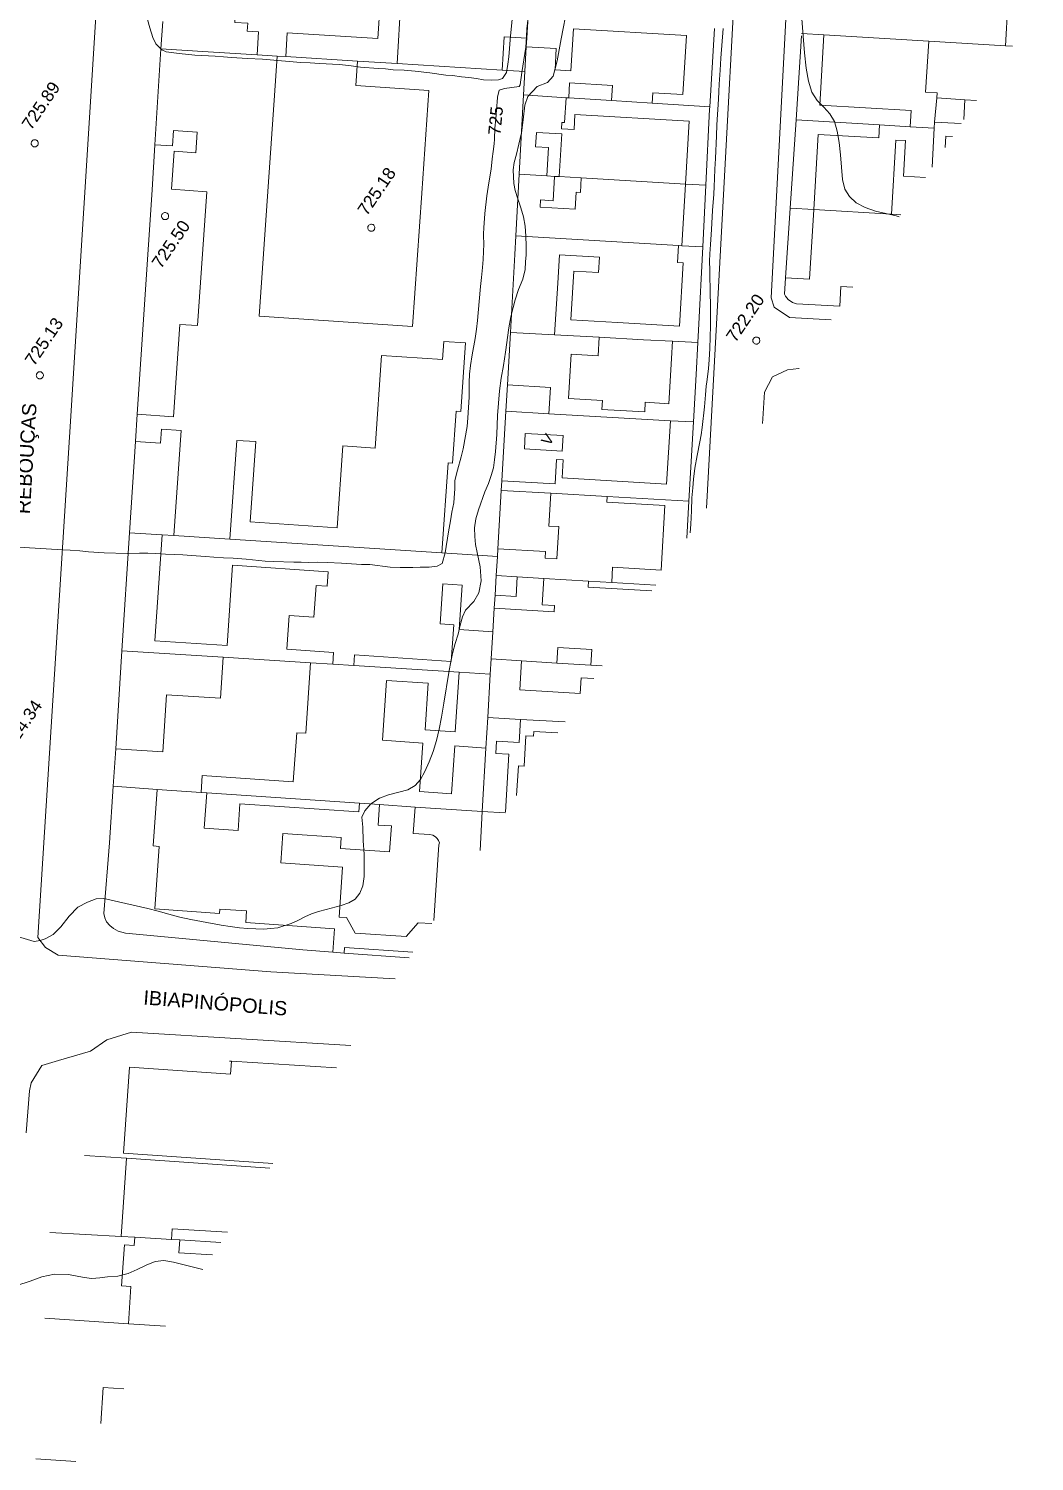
# Model space of a CAD drawing. Header units: metres. Extents: x 325024 to 7190115, y 7391967 to 10157759.
# Drawn here: x 326656.3 to 326798.2, y 7392261.8 to 7392463.9 of the extents above; entities that cross this region are included whole.
import ezdxf
from ezdxf.enums import TextEntityAlignment as Align

# ---------------------------------------------------------------- set-up
doc = ezdxf.new("R2010")
doc.units = ezdxf.units.M
doc.layers.get('0').update_dxf_attribs({"lineweight": 18})
for name, color, linetype, lineweight in [('100_SIST_VIARIO_MEIO_FIO', 1, 'Continuous', 18), ('160_P_SIMP_ASF_TOP', 7, 'Continuous', 18), ('206_MURO_E_MURO_ARRIMO', 7, 'Continuous', 18), ('214_PROJ_BEIRAL_EDIF', 10, 'Continuous', 18), ('600_CURVA_MESTRA', 14, 'Continuous', 18), ('602_CURVA_MESTRA_TOP', 24, 'Continuous', 18), ('604_CURVA_INTERM', 7, 'Continuous', 18), ('606_PTO_COTADO', 7, 'Continuous', 18), ('608_PTO_COTADO_INTERVIA', 1, 'Continuous', 18), ('624_SEGM_CURVA_MESTRA', 14, 'Continuous', 18)]:
    doc.layers.add(name, color=color, linetype=linetype, lineweight=lineweight)
doc.styles.add('Style-Arial', font='arial.ttf', dxfattribs={"height": 1.75})

# ---------------------------------------------------------------- blocks, each defined once
blk = doc.blocks.new('SP10')
at = {"color": 0, "linetype": 'Continuous'}
blk.add_lwpolyline([(-0.03, -0.51), (-0.14, -0.49), (-0.24, -0.46), (-0.31, -0.42), (-0.35, -0.39), (-0.42, -0.31), (-0.47, -0.24), (-0.51, -0.15), (-0.52, -0.09), (-0.52, 0.03), (-0.51, 0.11), (-0.48, 0.2), (-0.44, 0.27), (-0.4, 0.33), (-0.32, 0.39), (-0.23, 0.44), (-0.15, 0.48), (-0.1, 0.48), (-0.03, 0.48), (0.08, 0.48), (0.19, 0.44), (0.27, 0.4), (0.35, 0.32), (0.41, 0.23), (0.46, 0.11), (0.48, 0.03), (0.48, -0.03), (0.47, -0.08), (0.44, -0.21), (0.38, -0.3), (0.31, -0.38), (0.23, -0.44), (0.1, -0.49), (0.02, -0.51)], close=True, dxfattribs=at)
blk = doc.blocks.new('SP09')
at = {"color": 0, "linetype": 'Continuous'}
blk.add_lwpolyline([(-0.03, -0.51), (-0.14, -0.49), (-0.24, -0.46), (-0.31, -0.42), (-0.35, -0.39), (-0.42, -0.31), (-0.47, -0.24), (-0.51, -0.15), (-0.52, -0.09), (-0.52, 0.03), (-0.51, 0.11), (-0.48, 0.2), (-0.44, 0.27), (-0.4, 0.33), (-0.32, 0.39), (-0.23, 0.44), (-0.15, 0.48), (-0.1, 0.48), (-0.03, 0.48), (0.08, 0.48), (0.19, 0.44), (0.27, 0.4), (0.35, 0.32), (0.41, 0.23), (0.46, 0.11), (0.48, 0.03), (0.48, -0.03), (0.47, -0.08), (0.44, -0.21), (0.38, -0.3), (0.31, -0.38), (0.23, -0.44), (0.1, -0.49), (0.02, -0.51)], close=True, dxfattribs=at)

msp = doc.modelspace()

# ---------------------------------------------------------------- linework, layer by layer
at = {"layer": '100_SIST_VIARIO_MEIO_FIO', "flags": 128}
for points in [[(326752.851, 7392413.534), (326757.606, 7392501.453), (326770.52, 7392721.938), (326769.82, 7392725.148), (326768.096, 7392727.136), (326765.975, 7392728.166), (326756.147, 7392728.947), (326732.805, 7392730.316)], [(326759.864, 7392408.894), (326760.072, 7392412.678), (326761.22, 7392414.827), (326763.339, 7392415.807), (326764.914, 7392416.012), (326764.971, 7392416.008)], [(326751.918, 7392396.281), (326752.851, 7392413.534)], [(326759.827, 7392408.234), (326759.864, 7392408.894)], [(326701.742, 7392320.45), (326670.763, 7392322.358), (326667.311, 7392321.253), (326665.006, 7392319.652), (326660.465, 7392318.342), (326658.116, 7392317.665), (326656.601, 7392315.229), (326656.372, 7392314.06), (326655.899, 7392308.15)]]:
    msp.add_lwpolyline(points, dxfattribs=at)
at = {"layer": '100_SIST_VIARIO_MEIO_FIO'}
for points in [[(326766.8, 7392535.922), (326761.035, 7392425.975), (326761.474, 7392424.657), (326763.593, 7392423.19), (326769.511, 7392422.868)], [(326666.078, 7392470.953), (326662.024, 7392406.301), (326657.565, 7392335.728), (326658.639, 7392334.304), (326660.423, 7392333.222), (326690.441, 7392330.854), (326707.989, 7392329.891)]]:
    msp.add_lwpolyline(points, dxfattribs=at)
at = {"layer": '206_MURO_E_MURO_ARRIMO'}
for p, q in [((326674.934, 7392461.103), (326675.177, 7392464.932)), ((326753.013, 7392463.953), (326752.363, 7392452.923)), ((326765.287, 7392462.939), (326764.576, 7392451.059)), ((326752.343, 7392452.593), (326751.807, 7392441.846)), ((326752.363, 7392452.923), (326752.343, 7392452.593)), ((326764.576, 7392451.059), (326763.732, 7392438.606)), ((326673.671, 7392441.215), (326674.075, 7392447.575)), ((326751.807, 7392441.846), (326751.373, 7392433.151)), ((326671.577, 7392409.539), (326673.671, 7392441.215)), ((326763.732, 7392438.606), (326763.067, 7392428.782)), ((326751.373, 7392433.151), (326750.787, 7392421.387)), ((326750.787, 7392421.387), (326750.687, 7392419.642)), ((326750.687, 7392419.642), (326750.43, 7392415.137)), ((326750.43, 7392415.137), (326750.047, 7392408.447)), ((326750.047, 7392408.447), (326749.41, 7392397.287)), ((326670.501, 7392392.812), (326671.33, 7392405.698)), ((326749.41, 7392397.287), (326749.11, 7392392.037)), ((326669.43, 7392376.14), (326670.501, 7392392.812)), ((326668.543, 7392362.341), (326669.43, 7392376.14)), ((326667.688, 7392349.054), (326668.202, 7392357.042)), ((326666.855, 7392339.1), (326667.688, 7392349.054)), ((326666.99, 7392338.466), (326666.855, 7392339.1)), ((326667.268, 7392337.934), (326666.99, 7392338.466)), ((326667.717, 7392337.405), (326667.268, 7392337.934)), ((326668.224, 7392336.958), (326667.717, 7392337.405)), ((326668.901, 7392336.597), (326668.224, 7392336.958)), ((326669.905, 7392336.346), (326668.901, 7392336.597)), ((326694.931, 7392333.97), (326669.905, 7392336.346)), ((326699.189, 7392333.644), (326694.931, 7392333.97)), ((326709.928, 7392332.821), (326700.772, 7392333.523)), ((326684.874, 7392318.241), (326684.599, 7392318.258))]:
    msp.add_line(p, q, dxfattribs=at)
at = {"layer": '206_MURO_E_MURO_ARRIMO', "flags": 128}
for points in [[(326726.547, 7392462.597), (326726.476, 7392461.377)], [(326765.315, 7392463.258), (326768.459, 7392463.071)], [(326783.258, 7392462.19), (326794.109, 7392461.545)], [(326692.529, 7392460.009), (326702.666, 7392459.379)], [(326732.465, 7392454.182), (326738.493, 7392453.8)], [(326788.351, 7392453.916), (326789.989, 7392453.814)], [(326744.225, 7392453.438), (326752.363, 7392452.923)], [(326764.576, 7392451.059), (326776.304, 7392450.364)], [(326730.467, 7392443.105), (326731.121, 7392443.066)], [(326748.927, 7392442.016), (326751.807, 7392441.846)], [(326763.732, 7392438.606), (326767.035, 7392438.412)], [(326748.415, 7392433.326), (326751.373, 7392433.151)], [(326730.48, 7392420.733), (326736.775, 7392420.393)], [(326747.13, 7392419.834), (326750.687, 7392419.642)], [(326746.808, 7392408.633), (326750.047, 7392408.447)], [(326729.925, 7392398.397), (326722.952, 7392398.794)], [(326749.41, 7392397.287), (326737.884, 7392397.944)], [(326675.108, 7392392.516), (326670.501, 7392392.812)], [(326738.53, 7392385.793), (326744.732, 7392385.42)], [(326669.43, 7392376.14), (326683.684, 7392375.242)], [(326696.043, 7392374.464), (326699.178, 7392374.266)], [(326702.134, 7392374.08), (326717.002, 7392373.144)], [(326730.785, 7392374.436), (326735.579, 7392374.128)], [(326702.928, 7392354.656), (326681.384, 7392356.136)], [(326710.793, 7392354.116), (326705.755, 7392354.462)], [(326664.139, 7392304.964), (326670.05, 7392304.555)], [(326659.273, 7392294.107), (326669.326, 7392293.518)], [(326677.589, 7392293.034), (326683.377, 7392292.695)], [(326670.329, 7392281.215), (326658.522, 7392281.99)], [(326657.292, 7392262.149), (326662.934, 7392261.799)]]:
    msp.add_lwpolyline(points, dxfattribs=at)
at = {"layer": '214_PROJ_BEIRAL_EDIF', "flags": 128}
for points in [[(326795.067, 7392461.488), (326794.109, 7392461.545), (326797.05, 7392514.058), (326798.163, 7392534.748)], [(326711.715, 7392440.754), (326712.709, 7392455.227), (326702.429, 7392455.933), (326702.666, 7392459.379), (326708.248, 7392459.032), (326723.061, 7392458.111), (326726.275, 7392457.912), (326726.09, 7392454.585), (326725.469, 7392443.399), (326724.986, 7392434.712), (326724.839, 7392432.07)], [(326782.809, 7392442.964), (326779.686, 7392443.147), (326779.979, 7392448.148), (326778.604, 7392448.229), (326777.992, 7392437.771), (326767.035, 7392438.412), (326767.657, 7392449.031), (326776.197, 7392448.531), (326776.304, 7392450.364), (326780.634, 7392450.108), (326784.042, 7392449.906)], [(326787.841, 7392450.568), (326784.087, 7392450.764)], [(326786.621, 7392448.724), (326785.685, 7392448.772), (326785.603, 7392447.187)], [(326779.321, 7392437.693), (326777.992, 7392437.771), (326767.035, 7392438.412), (326766.46, 7392428.583), (326763.067, 7392428.782), (326762.91, 7392426.462), (326763.052, 7392426.188), (326763.425, 7392425.731), (326764.023, 7392425.305), (326764.591, 7392425.116), (326770.716, 7392424.79), (326770.878, 7392427.563), (326772.553, 7392427.465)], [(326724.839, 7392432.07), (326724.986, 7392434.712), (326747.935, 7392433.354)], [(326724.839, 7392432.07), (326724.228, 7392421.071), (326723.817, 7392413.673), (326723.611, 7392409.961), (326723.032, 7392400.157), (326722.952, 7392398.794)], [(326730.912, 7392428.052), (326730.48, 7392420.733), (326724.228, 7392421.071), (326724.839, 7392432.07)], [(326742.993, 7392420.058), (326736.775, 7392420.393), (326736.623, 7392417.803), (326732.809, 7392418.028), (326732.439, 7392411.757), (326737.229, 7392411.475), (326737.155, 7392410.223), (326743.183, 7392409.868), (326743.263, 7392411.227), (326746.611, 7392411.03), (326746.987, 7392417.415)], [(326746.987, 7392417.415), (326747.13, 7392419.834)], [(326744.201, 7392384.618), (326735.197, 7392385.159), (326735.247, 7392385.99)], [(326731.985, 7392366.156), (326725.677, 7392366.487), (326721.041, 7392366.731), (326721.4, 7392372.867), (326721.527, 7392375.032), (326725.814, 7392374.756), (326725.567, 7392370.643), (326734.076, 7392370.132), (326734.21, 7392372.364), (326736.021, 7392372.255)], [(326723.532, 7392353.381), (326724.022, 7392361.556), (326722.189, 7392361.666), (326722.295, 7392363.422), (326725.481, 7392363.231), (326725.677, 7392366.487)], [(326730.937, 7392364.572), (326727.543, 7392364.775), (326727.502, 7392364.096), (326726.418, 7392364.161), (326726.161, 7392359.875), (326725.355, 7392359.924), (326725.105, 7392355.758)], [(326719.951, 7392347.969), (326720.271, 7392353.484), (326710.793, 7392354.116)], [(326719.951, 7392347.969), (326720.271, 7392353.484), (326723.495, 7392353.325)], [(326699.683, 7392317.338), (326684.874, 7392318.241), (326684.748, 7392316.433), (326670.482, 7392317.421), (326669.641, 7392305.277), (326690.736, 7392303.816)], [(326684.317, 7392294.116), (326676.497, 7392294.629), (326676.397, 7392293.104), (326671.22, 7392293.407), (326669.326, 7392293.518), (326670.05, 7392304.555), (326690.297, 7392303.153)], [(326682.205, 7392290.923), (326677.471, 7392291.234), (326677.589, 7392293.034), (326676.397, 7392293.104), (326671.22, 7392293.407), (326671.146, 7392292.267), (326669.762, 7392292.357), (326669.382, 7392286.559), (326670.674, 7392286.475), (326670.329, 7392281.215), (326675.555, 7392280.872)], [(326666.467, 7392267.138), (326666.768, 7392272.2), (326669.701, 7392272.025)]]:
    msp.add_lwpolyline(points, dxfattribs=at)
for points in [[(326688.509, 7392460.259), (326691.329, 7392460.084), (326692.529, 7392460.009), (326692.737, 7392463.369), (326705.543, 7392462.573), (326705.854, 7392467.565), (326707.485, 7392467.464), (326708.041, 7392476.415), (326706.268, 7392476.526), (326706.351, 7392477.868), (326686.232, 7392479.119), (326685.343, 7392464.824), (326687.172, 7392464.71), (326687.103, 7392463.607), (326688.711, 7392463.507)], [(326722.742, 7392479.895), (326727.541, 7392479.698), (326727.391, 7392477.12), (326727.189, 7392473.649), (326727.133, 7392472.675), (326726.73, 7392465.74), (326726.547, 7392462.597), (326723.352, 7392462.795), (326723.061, 7392458.111), (326708.248, 7392459.032), (326708.798, 7392467.881), (326717.172, 7392467.36), (326717.218, 7392468.097), (326721.99, 7392467.8)], [(326726.476, 7392461.377), (326726.275, 7392457.912), (326726.09, 7392454.585), (326732.096, 7392454.205), (326732.465, 7392454.182), (326732.59, 7392456.28), (326738.619, 7392455.921), (326738.493, 7392453.8), (326744.225, 7392453.438), (326744.312, 7392454.897), (326748.561, 7392454.644), (326749.059, 7392462.99), (326733.134, 7392463.939), (326732.78, 7392457.993), (326730.535, 7392458.127), (326730.714, 7392461.125)], [(326780.634, 7392450.108), (326784.042, 7392449.906), (326784.087, 7392450.764), (326784.389, 7392454.162), (326784.435, 7392454.901), (326782.811, 7392455.002), (326783.258, 7392462.19), (326768.459, 7392463.071), (326767.878, 7392453.142), (326780.768, 7392452.388)], [(326729.362, 7392443.17), (326729.597, 7392447.162), (326727.796, 7392447.269), (326727.917, 7392449.313), (326731.477, 7392449.103), (326731.121, 7392443.066), (326734.223, 7392442.883), (326748.927, 7392442.016), (326749.451, 7392450.894), (326733.344, 7392451.844), (326733.218, 7392449.707), (326731.455, 7392449.811), (326731.509, 7392450.728), (326731.89, 7392450.706), (326732.096, 7392454.205), (326726.09, 7392454.585), (326725.469, 7392443.399)], [(326748.415, 7392433.326), (326747.935, 7392433.354), (326724.986, 7392434.712), (326725.469, 7392443.399), (326729.362, 7392443.17), (326730.467, 7392443.105), (326730.264, 7392439.671), (326728.495, 7392439.775), (326728.434, 7392438.746), (326733.372, 7392438.455), (326733.515, 7392440.883), (326734.103, 7392440.848), (326734.223, 7392442.883), (326748.927, 7392442.016)], [(326729.655, 7392409.615), (326723.611, 7392409.961), (326723.817, 7392413.673), (326729.873, 7392413.316)], [(326746.808, 7392408.633), (326729.655, 7392409.615), (326723.611, 7392409.961), (326723.032, 7392400.157), (326730.551, 7392399.713), (326730.754, 7392403.144), (326731.695, 7392403.089), (326731.546, 7392400.563), (326746.281, 7392399.694)], [(326726.339, 7392406.835), (326731.676, 7392406.52), (326731.548, 7392404.349), (326726.211, 7392404.664)], [(326729.925, 7392398.397), (326737.884, 7392397.944), (326737.837, 7392397.152), (326746.037, 7392396.66), (326745.49, 7392387.542), (326738.66, 7392387.952), (326738.53, 7392385.793), (326735.247, 7392385.99), (326728.932, 7392386.369), (326725.196, 7392386.593), (326722.231, 7392386.771), (326722.393, 7392389.476), (326722.458, 7392390.565), (326729.207, 7392390.16), (326729.151, 7392389.227), (326730.796, 7392389.128), (326731.069, 7392393.68), (326729.647, 7392393.766)], [(326702.134, 7392374.08), (326699.178, 7392374.266), (326699.293, 7392375.931), (326692.709, 7392376.383), (326693.038, 7392381.167), (326696.522, 7392380.928), (326696.828, 7392385.373), (326698.369, 7392385.267), (326698.509, 7392387.306), (326685.028, 7392388.232), (326684.249, 7392376.89), (326674.082, 7392377.588), (326675.108, 7392392.516), (326676.769, 7392392.409), (326684.653, 7392391.902), (326714.572, 7392389.979), (326722.393, 7392389.476), (326722.231, 7392386.771), (326722.065, 7392384.007), (326721.956, 7392382.191), (326721.754, 7392378.826), (326717.009, 7392379.152), (326717.438, 7392385.404), (326714.692, 7392385.593), (326714.306, 7392379.975), (326716.235, 7392379.842), (326715.878, 7392374.64), (326702.236, 7392375.577)], [(326722.065, 7392384.007), (326722.231, 7392386.771), (326725.196, 7392386.593), (326725.03, 7392383.829)], [(326696.043, 7392374.464), (326683.684, 7392375.242), (326683.321, 7392369.481), (326675.717, 7392369.96), (326675.21, 7392361.921), (326668.543, 7392362.341), (326668.202, 7392357.042), (326674.386, 7392356.617), (326680.601, 7392356.19), (326680.763, 7392358.546), (326693.603, 7392357.664), (326694.08, 7392364.609), (326695.36, 7392364.521)], [(326717.002, 7392373.144), (326716.424, 7392364.724), (326712.196, 7392365.015), (326712.647, 7392371.583), (326706.772, 7392371.987), (326706.192, 7392363.538), (326711.874, 7392363.147), (326711.403, 7392356.292), (326715.929, 7392355.981), (326716.393, 7392362.732), (326720.791, 7392362.43), (326721.041, 7392366.731), (326721.4, 7392372.867)]]:
    msp.add_lwpolyline(points, close=True, dxfattribs=at)
at = {"layer": '214_PROJ_BEIRAL_EDIF'}
for points in [[(326722.952, 7392398.794), (326722.458, 7392390.565), (326722.393, 7392389.476), (326714.572, 7392389.979), (326715.443, 7392402.664), (326716.084, 7392402.62), (326716.589, 7392409.971), (326717.244, 7392409.926), (326717.909, 7392419.603), (326714.825, 7392419.815), (326714.65, 7392417.26), (326706.053, 7392417.85), (326705.154, 7392404.77), (326700.601, 7392405.083), (326699.808, 7392393.535), (326687.522, 7392394.379), (326688.297, 7392405.672), (326685.612, 7392405.857), (326684.653, 7392391.902), (326676.769, 7392392.409), (326677.787, 7392407.239), (326675.002, 7392407.43), (326674.866, 7392405.455), (326671.33, 7392405.698), (326671.577, 7392409.539), (326676.686, 7392409.188), (326677.58, 7392422.211), (326680.093, 7392422.039), (326681.391, 7392440.938), (326676.44, 7392441.278), (326676.809, 7392446.637), (326679.836, 7392446.429), (326680.035, 7392449.328), (326676.702, 7392449.557), (326676.554, 7392447.405), (326674.075, 7392447.575), (326674.934, 7392461.103), (326681.588, 7392460.689)], [(326681.588, 7392460.689), (326688.509, 7392460.259), (326691.329, 7392460.084), (326690.945, 7392454.498)], [(326690.945, 7392454.498), (326688.809, 7392423.402), (326710.421, 7392421.917), (326711.715, 7392440.754)], [(326784.087, 7392450.764), (326784.389, 7392454.162), (326788.351, 7392453.916), (326788.205, 7392451.118)], [(326784.042, 7392449.906), (326783.754, 7392444.393)], [(326732.984, 7392426.681), (326733.164, 7392429.744), (326736.668, 7392429.537), (326736.795, 7392431.684), (326731.145, 7392432.017), (326730.912, 7392428.052)], [(326747.935, 7392433.354), (326747.793, 7392430.948), (326748.622, 7392430.899), (326748.095, 7392421.964), (326739.331, 7392422.481)], [(326739.331, 7392422.481), (326732.759, 7392422.868), (326732.984, 7392426.681)], [(326747.13, 7392419.834), (326742.993, 7392420.058)], [(326735.247, 7392385.99), (326728.932, 7392386.369), (326728.708, 7392382.64), (326730.473, 7392382.534), (326730.422, 7392381.682), (326721.956, 7392382.191), (326721.754, 7392378.826), (326721.527, 7392375.032), (326725.814, 7392374.756), (326730.785, 7392374.436), (326730.918, 7392376.645), (326735.713, 7392376.357), (326735.579, 7392374.128), (326737.191, 7392374.024)], [(326725.677, 7392366.487), (326721.041, 7392366.731), (326720.791, 7392362.43), (326720.271, 7392353.484), (326723.495, 7392353.325)], [(326713.138, 7392337.672), (326711.243, 7392337.802), (326709.508, 7392335.839), (326702.341, 7392336.331), (326701.099, 7392338.532), (326700.06, 7392338.603), (326700.543, 7392345.633), (326691.855, 7392346.23), (326692.139, 7392350.363), (326700.36, 7392349.799), (326700.256, 7392348.275), (326707.191, 7392347.799), (326707.441, 7392351.444), (326705.557, 7392351.573), (326705.755, 7392354.462), (326702.928, 7392354.656), (326702.844, 7392353.429), (326686.076, 7392354.58), (326685.816, 7392350.804), (326681.04, 7392351.132), (326681.384, 7392356.136), (326680.601, 7392356.19), (326674.386, 7392356.617), (326673.837, 7392348.628), (326674.657, 7392348.572), (326674.051, 7392339.743), (326683.172, 7392339.117), (326683.214, 7392339.728), (326687.017, 7392339.467), (326686.904, 7392337.811), (326699.416, 7392336.951), (326699.189, 7392333.644), (326700.772, 7392333.523), (326700.824, 7392334.283), (326710.458, 7392333.622)], [(326710.793, 7392354.116), (326710.537, 7392350.395), (326712.885, 7392350.234), (326713.292, 7392350.15), (326713.659, 7392349.919), (326713.921, 7392349.66), (326714.104, 7392349.375), (326714.213, 7392349.062), (326714.157, 7392348.792), (326713.422, 7392338.102)]]:
    msp.add_lwpolyline(points, dxfattribs=at)
at = {"layer": '600_CURVA_MESTRA', "elevation": 725}
for points in [[(326722.359, 7392453.594), (326722.424, 7392454.258), (326722.628, 7392455.285), (326723.394, 7392455.521), (326725.45, 7392455.764), (326725.62, 7392456.042), (326725.85, 7392457.77), (326726.424, 7392461.333), (326726.492, 7392462.825), (326726.565, 7392463.904), (326726.709, 7392465.156)], [(326720.432, 7392434.986), (326720.463, 7392435.829), (326720.639, 7392437.847), (326720.915, 7392440.38), (326721.092, 7392441.584), (326721.308, 7392442.757), (326721.506, 7392444.104), (326721.68, 7392445.594), (326721.824, 7392446.618), (326721.938, 7392447.701), (326721.97, 7392448.34)]]:
    msp.add_lwpolyline(points, dxfattribs=at)
at = {"layer": '600_CURVA_MESTRA', "elevation": 725, "flags": 128}
msp.add_lwpolyline([(326647.821, 7392391.205), (326661.019, 7392390.39), (326662.115, 7392390.382), (326663.461, 7392390.284), (326664.711, 7392390.111), (326666.933, 7392389.969), (326670.179, 7392389.876), (326671.882, 7392389.93), (326673.099, 7392389.938), (326674.142, 7392389.909), (326675.586, 7392389.798), (326678.03, 7392389.695), (326679.256, 7392389.624), (326681.223, 7392389.456), (326682.367, 7392389.398), (326683.74, 7392389.304), (326685.105, 7392389.241), (326686.949, 7392389.109), (326689.63, 7392388.814), (326690.809, 7392388.751), (326693.686, 7392388.677), (326694.73, 7392388.668), (326695.783, 7392388.627), (326696.976, 7392388.649), (326698.403, 7392388.627), (326700.415, 7392388.545), (326703.222, 7392388.357), (326704.399, 7392388.342), (326707.285, 7392387.964), (326708.658, 7392387.9), (326710.449, 7392387.899), (326711.496, 7392387.95), (326712.764, 7392387.987), (326713.914, 7392388.115), (326714.588, 7392388.459), (326715.031, 7392389.982), (326715.521, 7392392.933), (326715.762, 7392394.496), (326715.98, 7392395.744), (326716.244, 7392397.059), (326716.373, 7392399.074), (326716.374, 7392400.204), (326716.79, 7392401.659), (326717.271, 7392403.51), (326717.549, 7392404.663), (326718.113, 7392407.819), (326718.244, 7392409.041), (326718.343, 7392410.511), (326718.418, 7392411.935), (326718.431, 7392413.002), (326718.403, 7392414.036), (326718.481, 7392415.184), (326718.603, 7392416.404), (326718.854, 7392417.94), (326719.255, 7392420.222), (326719.463, 7392421.556), (326719.596, 7392422.777), (326719.842, 7392425.439), (326720.011, 7392427.559), (326720.137, 7392428.814), (326720.307, 7392430.234), (326720.406, 7392431.384), (326720.432, 7392432.485), (326720.483, 7392433.531), (326720.424, 7392434.777), (326720.432, 7392434.986)], dxfattribs=at)
at = {"layer": '604_CURVA_INTERM', "flags": 128}
for points, elevation in [([(326682.558, 7392460.047), (326679.701, 7392460.215), (326677.506, 7392460.446), (326675.655, 7392460.696), (326675.047, 7392460.976), (326674.226, 7392461.796), (326673.774, 7392462.714), (326673.363, 7392464.055), (326673.048, 7392465.258), (326672.782, 7392466.517)], 726), ([(326724.567, 7392466.194), (326724.236, 7392462.915), (326723.991, 7392459.962), (326723.883, 7392458.928), (326723.663, 7392457.776), (326723.14, 7392456.908), (326722.559, 7392456.737), (326721.528, 7392456.662), (326720.431, 7392456.744), (326719.43, 7392456.91), (326718.373, 7392457.049), (326717.341, 7392457.144), (326716.064, 7392457.347), (326715.11, 7392457.392), (326712.855, 7392457.703), (326710.781, 7392457.952), (326709.261, 7392458.075), (326707.672, 7392458.152), (326706.596, 7392458.26), (326705.567, 7392458.315), (326703.092, 7392458.535), (326701.456, 7392458.74), (326700.066, 7392458.869), (326697.282, 7392459.028), (326696.001, 7392459.12), (326694.664, 7392459.156), (326691.914, 7392459.426), (326689.237, 7392459.625), (326687.157, 7392459.735), (326684.88, 7392459.899), (326683.751, 7392459.983), (326682.558, 7392460.047)], 726), ([(326732.277, 7392467.113), (326731.41, 7392462.501), (326730.828, 7392459.387), (326730.265, 7392457.262), (326729.482, 7392456.37), (326728.034, 7392455.785), (326726.687, 7392454.38), (326726.255, 7392453.14), (326726.026, 7392451.102), (326725.781, 7392449.232), (326725.426, 7392447.637), (326725.083, 7392446.221), (326724.766, 7392445.082), (326724.617, 7392444.021), (326724.712, 7392442.081), (326724.929, 7392441.087), (326725.279, 7392439.925), (326725.696, 7392438.683), (326726.082, 7392437.389), (326726.314, 7392436.059), (326726.42, 7392434.659), (326726.444, 7392433.286), (326726.437, 7392432.016), (326726.375, 7392431.054)], 724), ([(326751.958, 7392414.125), (326752.056, 7392414.805), (326752.188, 7392415.993), (326752.288, 7392417.201), (326752.391, 7392418.839), (326752.479, 7392422.005), (326752.482, 7392424.241), (326752.462, 7392425.311), (326752.409, 7392426.317), (326752.393, 7392429.881), (326752.342, 7392431.149), (326752.37, 7392432.157), (326752.453, 7392433.497), (326752.618, 7392435.604), (326752.748, 7392438.277), (326752.951, 7392440.572), (326753.003, 7392441.684), (326753.014, 7392442.802), (326753.066, 7392444.136), (326753.161, 7392445.614), (326753.334, 7392448.829), (326753.382, 7392450.36), (326753.582, 7392453.992), (326753.651, 7392455.067), (326753.689, 7392456.118), (326753.822, 7392458.069), (326753.915, 7392459.777), (326754.262, 7392463.976)], 723), ([(326765.358, 7392465.312), (326765.523, 7392462.875), (326765.721, 7392460.518), (326765.964, 7392458.382), (326766.296, 7392456.517), (326766.781, 7392455.004), (326767.529, 7392453.82), (326768.443, 7392452.865), (326769.316, 7392451.906), (326769.942, 7392450.832), (326770.36, 7392449.5), (326770.619, 7392447.9), (326770.809, 7392446.133), (326771.112, 7392442.667), (326771.43, 7392441.292), (326772.063, 7392440.247), (326773.044, 7392439.382), (326774.31, 7392438.693), (326775.773, 7392438.207), (326777.209, 7392437.85), (326778.647, 7392437.531), (326779.112, 7392437.377)], 723), ([(326726.375, 7392431.054), (326726.305, 7392429.97), (326726.011, 7392428.582), (326725.399, 7392427.138), (326724.914, 7392425.666), (326724.611, 7392424.61), (326724.31, 7392423.28), (326724.012, 7392421.756), (326723.528, 7392418.297), (326723.24, 7392416.44), (326722.919, 7392414.654), (326722.695, 7392412.833), (326722.55, 7392411.115), (326722.435, 7392409.384), (326722.308, 7392406.694), (326722.112, 7392404.301), (326721.992, 7392403.12), (326721.839, 7392401.991), (326721.537, 7392400.886), (326721.122, 7392399.781), (326720.649, 7392398.605), (326719.715, 7392396.065), (326719.363, 7392394.783), (326719.181, 7392393.513), (326719.2, 7392392.293), (326719.328, 7392391.158), (326719.545, 7392390.056), (326719.985, 7392387.996), (326720.113, 7392386.044), (326719.786, 7392384.356), (326719.054, 7392383.1), (326717.923, 7392381.875), (326717.488, 7392380.955), (326717.166, 7392379.792), (326716.859, 7392378.514), (326716.449, 7392377.206), (326716.106, 7392375.971), (326715.881, 7392374.886), (326715.549, 7392373.088), (326714.851, 7392368.755), (326714.505, 7392366.823), (326714.175, 7392365.13), (326713.823, 7392363.495), (326713.35, 7392361.967), (326712.773, 7392360.508), (326712.166, 7392359.146), (326711.55, 7392358.008), (326710.795, 7392357.154), (326709.769, 7392356.564), (326707.047, 7392355.854), (326705.756, 7392355.364), (326704.547, 7392354.588), (326703.718, 7392353.606), (326703.268, 7392352.673), (326703.42, 7392351.291), (326703.482, 7392349.335), (326703.592, 7392347.451), (326703.625, 7392345.787), (326703.604, 7392344.302), (326703.415, 7392343.017), (326702.993, 7392341.968), (326702.329, 7392341.132), (326701.437, 7392340.593), (326700.372, 7392340.235), (326698.227, 7392339.643), (326697.18, 7392339.374), (326696.187, 7392339.063), (326695.211, 7392338.624), (326694.24, 7392338.118), (326693.308, 7392337.665), (326691.443, 7392337.089), (326690.45, 7392336.958), (326689.421, 7392336.91), (326688.332, 7392336.913), (326687.195, 7392336.978), (326685.989, 7392337.088), (326684.715, 7392337.247), (326683.41, 7392337.446), (326680.641, 7392337.958), (326679.143, 7392338.261), (326677.592, 7392338.603), (326676.059, 7392338.989), (326674.547, 7392339.425), (326673.099, 7392339.797), (326666.861, 7392341.194), (326665.783, 7392341.19), (326664.57, 7392340.698), (326663.221, 7392340.006), (326661.979, 7392338.704), (326660.807, 7392337.196), (326659.72, 7392336.151), (326658.598, 7392335.502), (326657.886, 7392335.301), (326657.037, 7392335.145), (326646.177, 7392338.409)], 724), ([(326749.615, 7392392.801), (326749.686, 7392394.039), (326749.765, 7392395.902), (326749.816, 7392397.75), (326749.994, 7392399.151), (326750.085, 7392400.384), (326750.28, 7392401.946), (326750.593, 7392403.704), (326750.969, 7392405.641), (326751.145, 7392406.657), (326751.293, 7392407.676), (326751.616, 7392410.601), (326751.741, 7392412.284), (326751.867, 7392413.498), (326751.958, 7392414.125)], 723), ([(326654.603, 7392286.624), (326656.478, 7392287.229), (326658.132, 7392287.839), (326659.892, 7392288.195), (326661.89, 7392288.143), (326664.107, 7392287.721), (326665.195, 7392287.591), (326666.319, 7392287.681), (326667.374, 7392287.82), (326668.861, 7392287.948), (326670.283, 7392288.303), (326671.591, 7392288.859), (326672.853, 7392289.488), (326674.103, 7392289.979), (326675.349, 7392290.134), (326676.712, 7392289.916), (326680.853, 7392288.88)], 723)]:
    msp.add_lwpolyline(points, dxfattribs=dict(at, elevation=elevation))
at = {"layer": '624_SEGM_CURVA_MESTRA', "elevation": 725}
msp.add_lwpolyline([(326721.97, 7392448.34), (326722.048, 7392449.924), (326722.17, 7392451.199), (326722.31, 7392453.096), (326722.359, 7392453.594)], dxfattribs=at)

# ---------------------------------------------------------------- block references
at = {"layer": '606_PTO_COTADO', "rotation": 55.83005668387076}
for p in [(326675.519, 7392437.519, 725.505), (326704.614, 7392435.877, 725.18), (326657.847, 7392415.062, 725.125)]:
    msp.add_blockref('SP09', p, dxfattribs=at)
at = {"layer": '608_PTO_COTADO_INTERVIA', "rotation": 55.83005668387076}
for p in [(326657.128, 7392447.799, 725.88), (326758.942, 7392419.959, 722.2)]:
    msp.add_blockref('SP10', p, dxfattribs=at)

# ---------------------------------------------------------------- texts
at = {"layer": '160_P_SIMP_ASF_TOP', "style": 'Style-Arial'}
for s, rotation, p in [('REBOUÇAS', 86.45912, (326655.428, 7392395.466)), ('IBIAPINÓPOLIS', 355.48946, (326672.467, 7392327.273))]:
    msp.add_text(s, height=2, rotation=rotation, dxfattribs=at).set_placement(p, align=Align.MIDDLE_LEFT)
at = {"layer": '214_PROJ_BEIRAL_EDIF', "style": 'Style-Arial'}
msp.add_text('V', height=1.5, rotation=55.83006, dxfattribs=at).set_placement((326729.71, 7392404.97))
at = {"layer": '602_CURVA_MESTRA_TOP', "style": 'Style-Arial'}
msp.add_text('725', height=1.75, rotation=84.5029, dxfattribs=at).set_placement((326722.147, 7392450.959), align=Align.MIDDLE_CENTER)
at = {"layer": '606_PTO_COTADO', "style": 'Style-Arial'}
for s, p in [('725.18', (326705.356, 7392441, 725.18)), ('725.50', (326676.321, 7392433.538, 725.505)), ('725.13', (326658.416, 7392419.804, 725.125)), ('724.34', (326655.458, 7392365.854, 724.34))]:
    msp.add_text(s, height=1.75, rotation=55.83006, dxfattribs=at).set_placement(p, align=Align.MIDDLE_CENTER)
at = {"layer": '608_PTO_COTADO_INTERVIA', "style": 'Style-Arial'}
for s, p in [('725.89', (326657.986, 7392453.092, 725.88)), ('722.20', (326757.363, 7392423.136, 722.2))]:
    msp.add_text(s, height=1.75, rotation=55.83006, dxfattribs=at).set_placement(p, align=Align.MIDDLE_CENTER)

doc.saveas('drawing.dxf')
